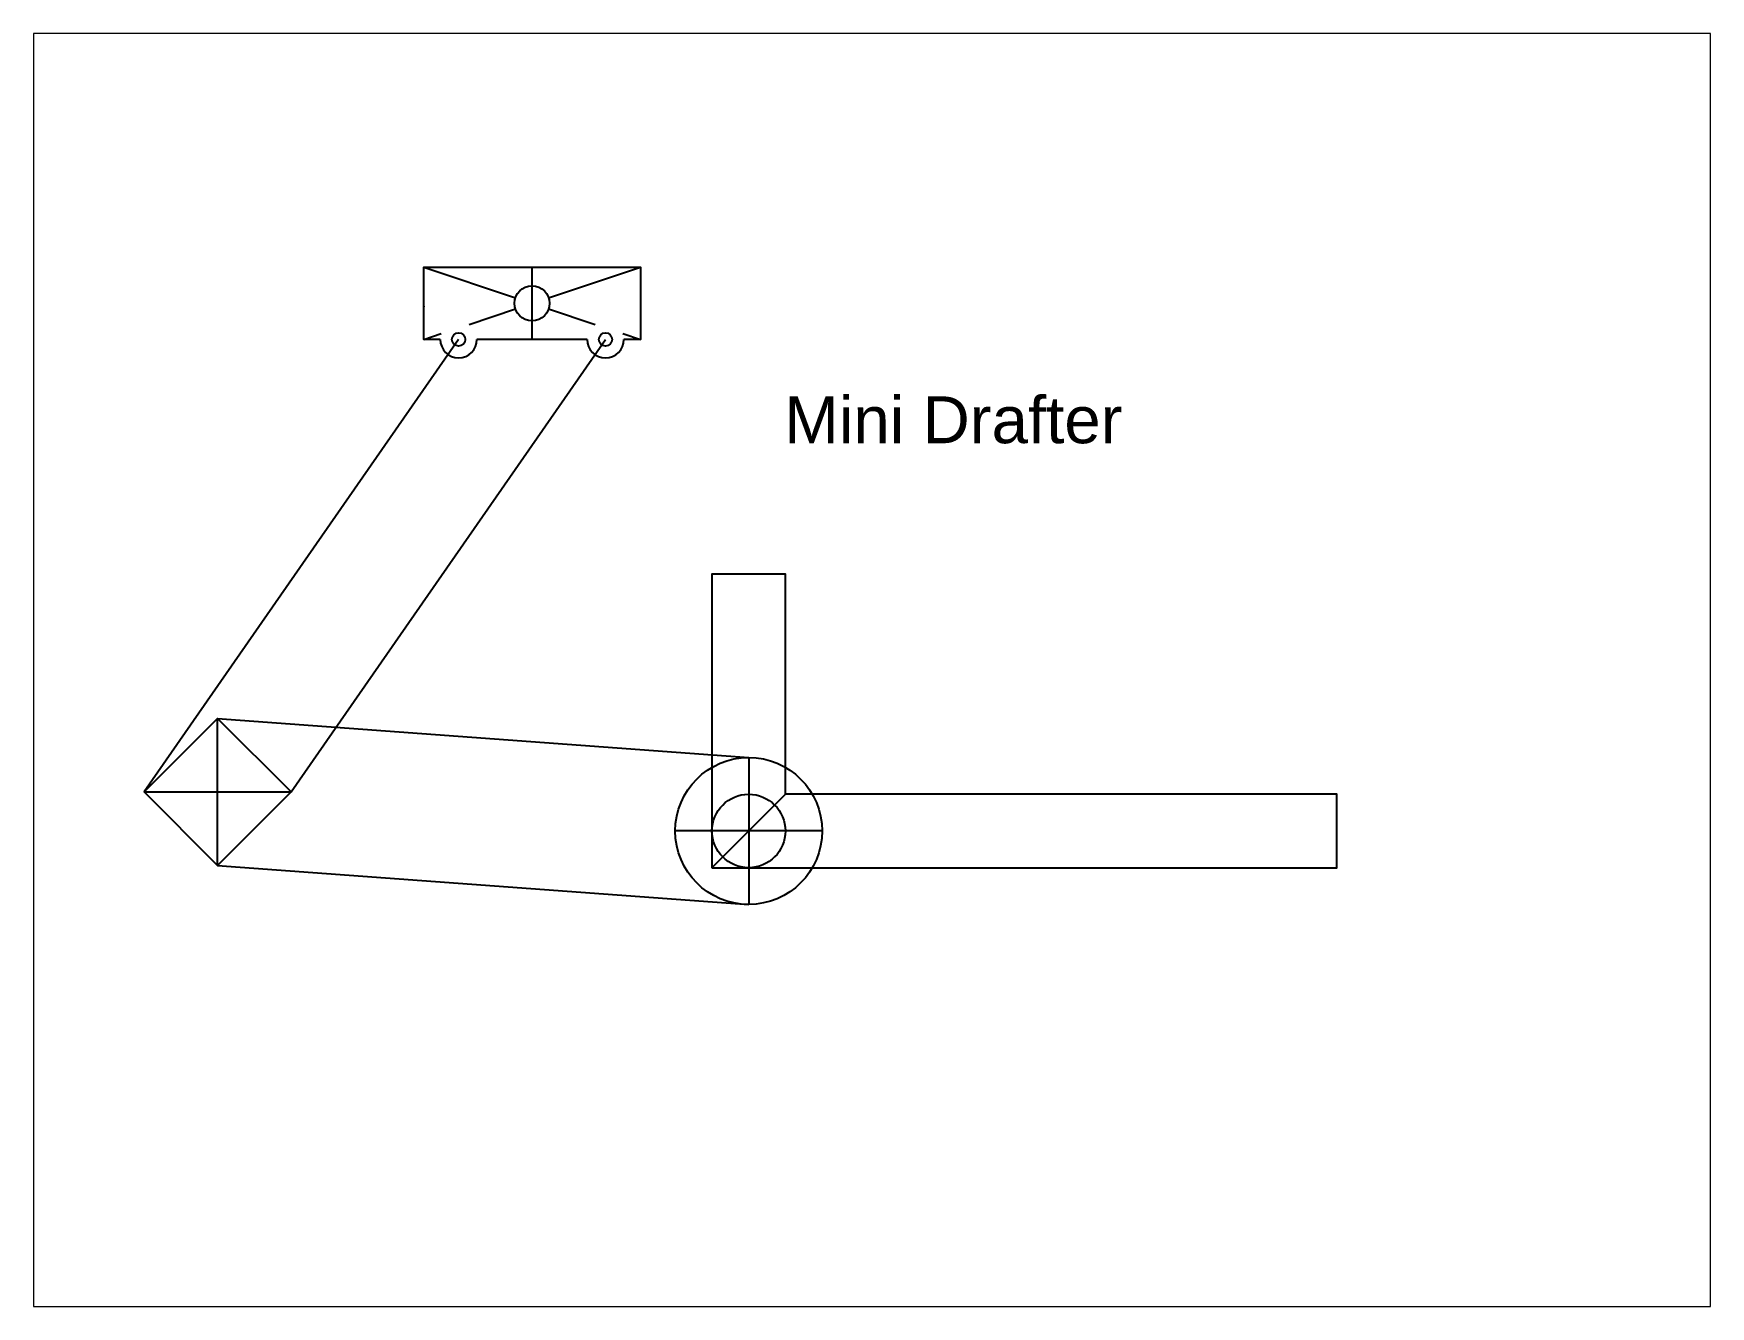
# Paper-space layout 'Layout1' of a CAD drawing. Header units: millimetres. Extents: x 26 to 231, y 20 to 176.
# The model-space entities are those that its viewports show. They can reach past a viewport. Long polylines and large blocks are cut down to what shows.
import ezdxf

# ---------------------------------------------------------------- set-up
doc = ezdxf.new("R2010")
doc.units = ezdxf.units.MM
doc.styles.get("Standard").update_dxf_attribs({"font": 'arial.ttf'})

# ---------------------------------------------------------------- blocks, each defined once
blk = doc.blocks.new('*U85')
for p, q in [((2502.3, 2207), (2752.2, 2123.7)), ((2797.3, 2010.4), (2797.3, 2207)), ((2842.3, 2123.7), (3092.3, 2207)), ((2625.7, 2051.5), (2752.2, 2093.7)), ((2842.3, 2093.7), (2968.8, 2051.5)), ((2502.3, 2010.4), (2549.8, 2026.2)), ((3044.7, 2026.2), (3092.3, 2010.4))]:
    blk.add_line(p, q)
for points in [[(2547.2, 2010.4), (2502.3, 2010.4), (2502.3, 2207), (3092.3, 2207), (3092.3, 2010.4), (3047.3, 2010.4)], [(2947.2, 2010.4), (2647.3, 2010.4)]]:
    blk.add_lwpolyline(points)
for centre, radius in [((2797.3, 2108.7), 47.5), ((2597.3, 2010.4), 18.2), ((2997.3, 2010.4), 18.2)]:
    blk.add_circle(centre, radius)
for centre in [(2597.3, 2010.4), (2997.3, 2010.4)]:
    blk.add_arc(centre, 50, 180, 0)
blk.add_point((2502.4, 2099.9))
blk = doc.blocks.new('Mid Connector')
for p, q in [((3584.5, 1497.2), (3584.5, 1897.2)), ((3384.5, 1697.2), (3784.5, 1697.2))]:
    blk.add_line(p, q)
blk.add_lwpolyline([(3384.5, 1697.2), (3584.5, 1897.2), (3784.5, 1697.2), (3584.5, 1497.2), (3384.5, 1697.2)])
blk = doc.blocks.new('Ruler Joint')
for p, q in [((0, 200), (0, -200)), ((200, 0), (-200, 0))]:
    blk.add_line(p, q)
for radius in [200, 100]:
    blk.add_circle((0, 0), radius)
blk = doc.blocks.new('Ruler')
blk.add_line((2263.6, 325.6), (2463.6, 525.6))
blk.add_lwpolyline([(2263.6, 325.6), (3964.8, 325.6), (3964.8, 525.6), (2463.6, 525.6), (2463.6, 1124.8), (2263.6, 1124.8), (2263.6, 325.6)])
blk.add_circle((2463.6, 525.6), 2.273736754432321e-13)

msp = doc.modelspace()

# ---------------------------------------------------------------- linework, layer by layer
for p, q in [((938, 1544.4), (81.9, 312.7)), ((481.9, 312.7), (1338, 1544.4)), ((281.9, 512.7), (1728, 406.4)), ((281.9, 112.7), (1728, 6.4))]:
    msp.add_line(p, q)

# ---------------------------------------------------------------- block references
for name, p in [('*U85', (-1659.2, -466)), ('Mid Connector', (-3302.6, -1384.5)), ('Ruler Joint', (1728, 206.4))]:
    msp.add_blockref(name, p)
at = {"rotation": 359.9950202175276}
msp.add_blockref('Ruler', (-635.6, -219), dxfattribs=at)

# ---------------------------------------------------------------- texts
at = {"insert": (2285.5, 1324.8), "char_height": 127.615, "attachment_point": 5}
msp.add_mtext_dynamic_manual_height_columns('Mini Drafter', width=923.828, gutter_width=638.1, heights=[109.2], dxfattribs=at)

psp = doc.layouts.get("Layout1")

# ---------------------------------------------------------------- viewports
at = {"layer": '0'}
psp.add_viewport(center=(128.5, 97.5), size=(205.6, 156), view_center_point=(2063.82, 644.6), view_height=3464.8999, dxfattribs=at)

doc.saveas('drawing.dxf')
